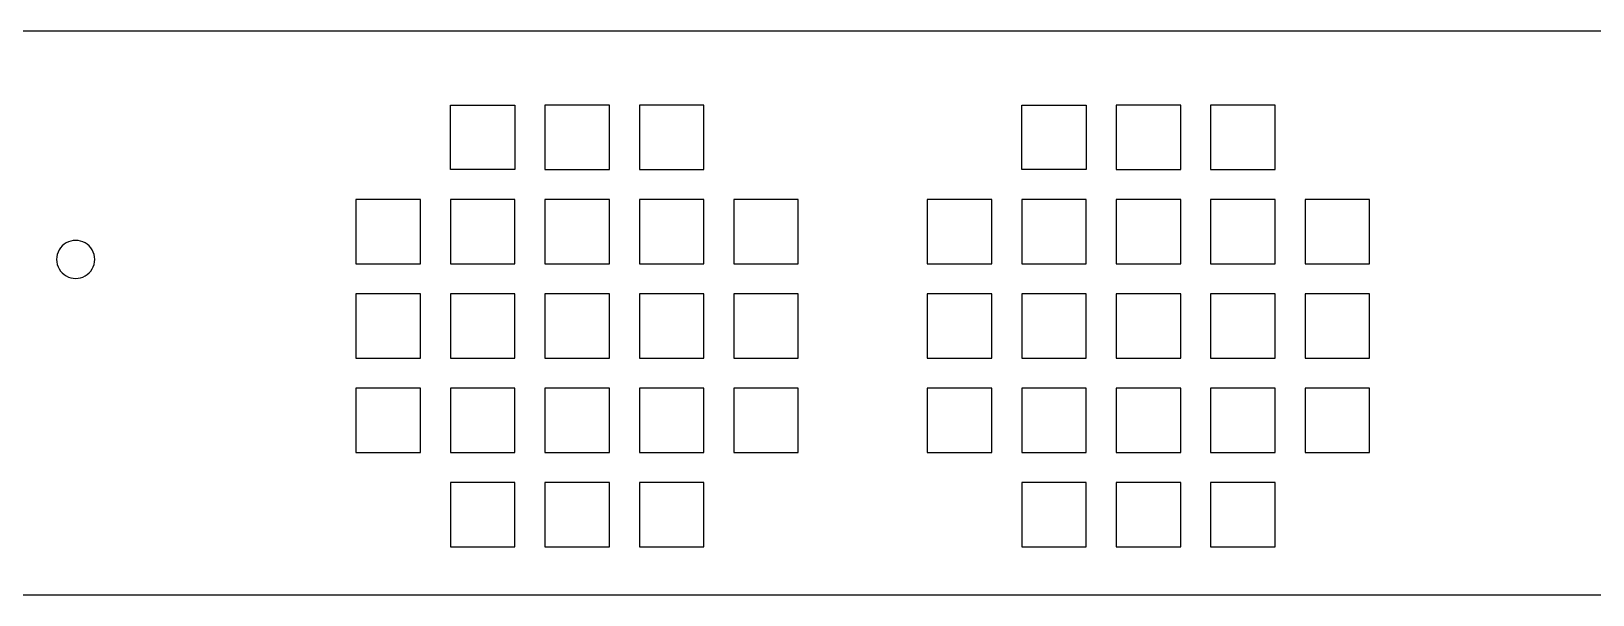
# Model space of a CAD drawing. Extents: x 0 to 1189, y 0 to 841.
# Drawn here: x 588.7 to 711.7, y 441.2 to 485.7 of the extents above; entities that cross this region are included whole.
import ezdxf

# ---------------------------------------------------------------- set-up
doc = ezdxf.new("R2010")
doc.units = 0
doc.layers.add('Base', color=7, linetype='CONTINUOUS')

msp = doc.modelspace()

# ---------------------------------------------------------------- linework, layer by layer
at = {"layer": 'Base', "color": 7}
for points in [[(832.668548, 485.655341), (353.668546, 485.655341)], [(621.688556, 479.830342), (626.768556, 479.830342)], [(621.688556, 474.750342), (621.688556, 479.830342)], [(626.768556, 479.830342), (626.768556, 474.750342)], [(634.208554, 479.830342), (629.128554, 479.830342)], [(629.128554, 479.830342), (629.128554, 474.750342)], [(634.208554, 474.750342), (634.208554, 479.830342)], [(641.648553, 479.830342), (636.568553, 479.830342)], [(636.568553, 479.830342), (636.568553, 474.750342)], [(641.648553, 474.750342), (641.648553, 479.830342)], [(666.68855, 479.830342), (671.76855, 479.830342)], [(666.68855, 474.750342), (666.68855, 479.830342)], [(671.76855, 479.830342), (671.76855, 474.750342)], [(679.208549, 479.830342), (674.128549, 479.830342)], [(674.128549, 479.830342), (674.128549, 474.750342)], [(679.208549, 474.750342), (679.208549, 479.830342)], [(686.648548, 479.830342), (681.568548, 479.830342)], [(681.568548, 479.830342), (681.568548, 474.750342)], [(686.648548, 474.750342), (686.648548, 479.830342)], [(626.768556, 474.750342), (621.688556, 474.750342)], [(629.128554, 474.750342), (634.208554, 474.750342)], [(636.568553, 474.750342), (641.648553, 474.750342)], [(671.76855, 474.750342), (666.68855, 474.750342)], [(674.128549, 474.750342), (679.208549, 474.750342)], [(681.568548, 474.750342), (686.648548, 474.750342)], [(619.328557, 472.39034), (614.248557, 472.39034)], [(614.248557, 472.39034), (614.248557, 467.31034)], [(619.328557, 467.31034), (619.328557, 472.39034)], [(626.768556, 472.39034), (621.688556, 472.39034)], [(621.688556, 472.39034), (621.688556, 467.31034)], [(626.768556, 467.31034), (626.768556, 472.39034)], [(634.208554, 472.39034), (629.128554, 472.39034)], [(629.128554, 472.39034), (629.128554, 467.31034)], [(634.208554, 467.31034), (634.208554, 472.39034)], [(641.648553, 472.39034), (636.568553, 472.39034)], [(636.568553, 472.39034), (636.568553, 467.31034)], [(641.648553, 467.31034), (641.648553, 472.39034)], [(649.088552, 472.39034), (644.008552, 472.39034)], [(644.008552, 472.39034), (644.008552, 467.31034)], [(649.088552, 467.31034), (649.088552, 472.39034)], [(664.328552, 472.39034), (659.248552, 472.39034)], [(659.248552, 472.39034), (659.248552, 467.31034)], [(664.328552, 467.31034), (664.328552, 472.39034)], [(671.76855, 472.39034), (666.68855, 472.39034)], [(666.68855, 472.39034), (666.68855, 467.31034)], [(671.76855, 467.31034), (671.76855, 472.39034)], [(679.208549, 472.39034), (674.128549, 472.39034)], [(674.128549, 472.39034), (674.128549, 467.31034)], [(679.208549, 467.31034), (679.208549, 472.39034)], [(686.648548, 472.39034), (681.568548, 472.39034)], [(681.568548, 472.39034), (681.568548, 467.31034)], [(686.648548, 467.31034), (686.648548, 472.39034)], [(694.088546, 472.39034), (689.008546, 472.39034)], [(689.008546, 472.39034), (689.008546, 467.31034)], [(694.088546, 467.31034), (694.088546, 472.39034)], [(593.668546, 467.65534), (593.668546, 467.65534)], [(614.248557, 467.31034), (619.328557, 467.31034)], [(621.688556, 467.31034), (626.768556, 467.31034)], [(629.128554, 467.31034), (634.208554, 467.31034)], [(636.568553, 467.31034), (641.648553, 467.31034)], [(644.008552, 467.31034), (649.088552, 467.31034)], [(659.248552, 467.31034), (664.328552, 467.31034)], [(666.68855, 467.31034), (671.76855, 467.31034)], [(674.128549, 467.31034), (679.208549, 467.31034)], [(681.568548, 467.31034), (686.648548, 467.31034)], [(689.008546, 467.31034), (694.088546, 467.31034)], [(619.328557, 464.950342), (614.248557, 464.950342)], [(614.248557, 464.950342), (614.248557, 459.870342)], [(619.328557, 459.870342), (619.328557, 464.950342)], [(626.768556, 464.950342), (621.688556, 464.950342)], [(621.688556, 464.950342), (621.688556, 459.870342)], [(626.768556, 459.870342), (626.768556, 464.950342)], [(634.208554, 464.950342), (629.128554, 464.950342)], [(629.128554, 464.950342), (629.128554, 459.870342)], [(634.208554, 459.870342), (634.208554, 464.950342)], [(641.648553, 464.950342), (636.568553, 464.950342)], [(636.568553, 464.950342), (636.568553, 459.870342)], [(641.648553, 459.870342), (641.648553, 464.950342)], [(649.088552, 464.950342), (644.008552, 464.950342)], [(644.008552, 464.950342), (644.008552, 459.870342)], [(649.088552, 459.870342), (649.088552, 464.950342)], [(664.328552, 464.950342), (659.248552, 464.950342)], [(659.248552, 464.950342), (659.248552, 459.870342)], [(664.328552, 459.870342), (664.328552, 464.950342)], [(671.76855, 464.950342), (666.68855, 464.950342)], [(666.68855, 464.950342), (666.68855, 459.870342)], [(671.76855, 459.870342), (671.76855, 464.950342)], [(679.208549, 464.950342), (674.128549, 464.950342)], [(674.128549, 464.950342), (674.128549, 459.870342)], [(679.208549, 459.870342), (679.208549, 464.950342)], [(686.648548, 464.950342), (681.568548, 464.950342)], [(681.568548, 464.950342), (681.568548, 459.870342)], [(686.648548, 459.870342), (686.648548, 464.950342)], [(694.088546, 464.950342), (689.008546, 464.950342)], [(689.008546, 464.950342), (689.008546, 459.870342)], [(694.088546, 459.870342), (694.088546, 464.950342)], [(614.248557, 459.870342), (619.328557, 459.870342)], [(621.688556, 459.870342), (626.768556, 459.870342)], [(629.128554, 459.870342), (634.208554, 459.870342)], [(636.568553, 459.870342), (641.648553, 459.870342)], [(644.008552, 459.870342), (649.088552, 459.870342)], [(659.248552, 459.870342), (664.328552, 459.870342)], [(666.68855, 459.870342), (671.76855, 459.870342)], [(674.128549, 459.870342), (679.208549, 459.870342)], [(681.568548, 459.870342), (686.648548, 459.870342)], [(689.008546, 459.870342), (694.088546, 459.870342)], [(619.328557, 457.51034), (614.248557, 457.51034)], [(614.248557, 457.51034), (614.248557, 452.43034)], [(619.328557, 452.43034), (619.328557, 457.51034)], [(626.768556, 457.51034), (621.688556, 457.51034)], [(621.688556, 457.51034), (621.688556, 452.43034)], [(626.768556, 452.43034), (626.768556, 457.51034)], [(634.208554, 457.51034), (629.128554, 457.51034)], [(629.128554, 457.51034), (629.128554, 452.43034)], [(634.208554, 452.43034), (634.208554, 457.51034)], [(641.648553, 457.51034), (636.568553, 457.51034)], [(636.568553, 457.51034), (636.568553, 452.43034)], [(641.648553, 452.43034), (641.648553, 457.51034)], [(649.088552, 457.51034), (644.008552, 457.51034)], [(644.008552, 457.51034), (644.008552, 452.43034)], [(649.088552, 452.43034), (649.088552, 457.51034)], [(664.328552, 457.51034), (659.248552, 457.51034)], [(659.248552, 457.51034), (659.248552, 452.43034)], [(664.328552, 452.43034), (664.328552, 457.51034)], [(671.76855, 457.51034), (666.68855, 457.51034)], [(666.68855, 457.51034), (666.68855, 452.43034)], [(671.76855, 452.43034), (671.76855, 457.51034)], [(679.208549, 457.51034), (674.128549, 457.51034)], [(674.128549, 457.51034), (674.128549, 452.43034)], [(679.208549, 452.43034), (679.208549, 457.51034)], [(686.648548, 457.51034), (681.568548, 457.51034)], [(681.568548, 457.51034), (681.568548, 452.43034)], [(686.648548, 452.43034), (686.648548, 457.51034)], [(694.088546, 457.51034), (689.008546, 457.51034)], [(689.008546, 457.51034), (689.008546, 452.43034)], [(694.088546, 452.43034), (694.088546, 457.51034)], [(614.248557, 452.43034), (619.328557, 452.43034)], [(621.688556, 452.43034), (626.768556, 452.43034)], [(629.128554, 452.43034), (634.208554, 452.43034)], [(636.568553, 452.43034), (641.648553, 452.43034)], [(644.008552, 452.43034), (649.088552, 452.43034)], [(659.248552, 452.43034), (664.328552, 452.43034)], [(666.68855, 452.43034), (671.76855, 452.43034)], [(674.128549, 452.43034), (679.208549, 452.43034)], [(681.568548, 452.43034), (686.648548, 452.43034)], [(689.008546, 452.43034), (694.088546, 452.43034)], [(626.768556, 450.070341), (621.688556, 450.070341)], [(621.688556, 450.070341), (621.688556, 444.990341)], [(626.768556, 444.990341), (626.768556, 450.070341)], [(634.208554, 450.070341), (629.128554, 450.070341)], [(629.128554, 450.070341), (629.128554, 444.990341)], [(634.208554, 444.990341), (634.208554, 450.070341)], [(641.648553, 450.070341), (636.568553, 450.070341)], [(636.568553, 450.070341), (636.568553, 444.990341)], [(641.648553, 444.990341), (641.648553, 450.070341)], [(671.76855, 450.070341), (666.68855, 450.070341)], [(666.68855, 450.070341), (666.68855, 444.990341)], [(671.76855, 444.990341), (671.76855, 450.070341)], [(679.208549, 450.070341), (674.128549, 450.070341)], [(674.128549, 450.070341), (674.128549, 444.990341)], [(679.208549, 444.990341), (679.208549, 450.070341)], [(686.648548, 450.070341), (681.568548, 450.070341)], [(681.568548, 450.070341), (681.568548, 444.990341)], [(686.648548, 444.990341), (686.648548, 450.070341)], [(621.688556, 444.990341), (626.768556, 444.990341)], [(629.128554, 444.990341), (634.208554, 444.990341)], [(636.568553, 444.990341), (641.648553, 444.990341)], [(666.68855, 444.990341), (671.76855, 444.990341)], [(674.128549, 444.990341), (679.208549, 444.990341)], [(681.568548, 444.990341), (686.648548, 444.990341)], [(353.668546, 441.205341), (832.668548, 441.205341)]]:
    msp.add_lwpolyline(points, dxfattribs=at)
for points in [[(591.417668, 468.956921), (590.953119, 468.688293), (590.66746, 468.191964), (590.668552, 467.65534)], [(592.91943, 468.956921), (592.45488, 469.225549), (591.882217, 469.225549), (591.417668, 468.956921)], [(593.668546, 467.65534), (593.669638, 468.191964), (593.383979, 468.688293), (592.91943, 468.956921)], [(590.668552, 467.65534), (590.66746, 467.118716), (590.953119, 466.622387), (591.417668, 466.353759)], [(592.91943, 466.353759), (593.383979, 466.622387), (593.669638, 467.118716), (593.668546, 467.65534)], [(591.417668, 466.353759), (591.882217, 466.085131), (592.45488, 466.085131), (592.91943, 466.353759)]]:
    msp.add_open_spline(points, degree=3, dxfattribs=at)

doc.saveas('drawing.dxf')
